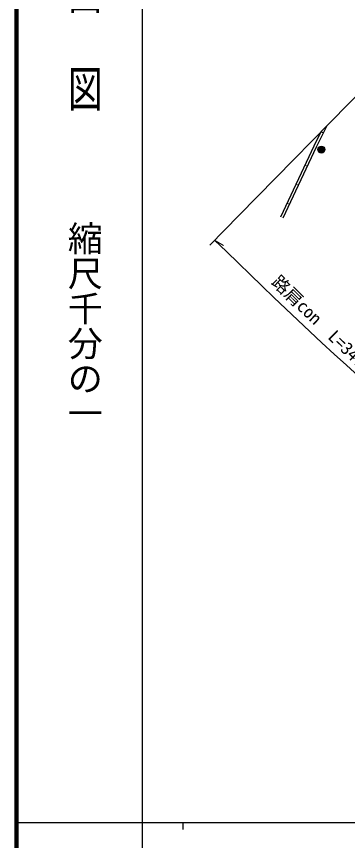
# Model space of a CAD drawing. Units: millimetres at full size, sheet at 1:1000; details may follow other scales. Extents: x 40000 to 680000, y 20000 to 380000.
# Drawn here: x 40000 to 87350, y 202409 to 320242 of the extents above; entities that cross this region are included whole.
import ezdxf
from ezdxf.enums import TextEntityAlignment as Align

# ---------------------------------------------------------------- set-up
doc = ezdxf.new("R2010")
doc.units = ezdxf.units.MM
doc.header["$LTSCALE"] = 1000
for name, color, linetype, lineweight in [('M-BGD', 7, 'Continuous', 25), ('M-BMK-OTRS', 5, 'Continuous', 25), ('M-STR-HTXT', 7, 'Continuous', 13), ('M-TTL', 2, 'Continuous', 140), ('M-TTL-BAND', 7, 'Continuous', 25)]:
    doc.layers.add(name, color=color, linetype=linetype, lineweight=lineweight)
doc.styles.add('@ＭＳ ゴシック', font='')
doc.styles.add('ＭＳ ゴシック', font='')
doc.styles.get('@ＭＳ ゴシック').set_extended_font_data('@MS Gothic')
doc.styles.get('ＭＳ ゴシック').set_extended_font_data('MS Gothic')

msp = doc.modelspace()

# ---------------------------------------------------------------- linework, layer by layer
at = {"layer": 'M-BGD'}
for p, q in [((83522, 303725), (82527, 301703)), ((83876, 303587), (83546, 303749)), ((82524, 301697), (77742, 291561))]:
    msp.add_line(p, q, dxfattribs=at)
for points in [[(84369, 304587), (82866, 301536), (78085, 291400)], [(82210, 302389), (82210, 302388), (82209, 302388)]]:
    msp.add_lwpolyline(points, dxfattribs=at)
for radius in [500, 409, 318, 227, 136, 45.5]:
    msp.add_circle((83615, 301202), radius, dxfattribs=at)
at = {"layer": 'M-BMK-OTRS'}
msp.add_line((96373, 316809), (71848, 291838), dxfattribs=at)
at = {"layer": 'M-STR-HTXT'}
for p, q in [((81586, 298822), (81244, 298984)), ((80306, 296109), (79964, 296271)), ((79026, 293396), (78684, 293558)), ((71848, 291838), (67644, 287557)), ((68345, 288271), (69620, 287474))]:
    msp.add_line(p, q, dxfattribs=at)
msp.add_lwpolyline([(68345, 288271), (70038, 286624), (71733, 284977), (73429, 283333), (75128, 281692), (76831, 280055), (78539, 278422), (80252, 276796), (81972, 275176), (83699, 273565), (85435, 271963), (87180, 270370), (88936, 268789)], dxfattribs=at)
at = {"layer": 'M-TTL'}
msp.add_line((40000, 380000), (40000, 20000), dxfattribs=at)
at = {"layer": 'M-TTL-BAND'}
for p, q in [((58000, 370000), (58000, 20000)), ((40000, 205000), (579000, 205000)), ((63781, 205000), (63781, 204000))]:
    msp.add_line(p, q, dxfattribs=at)

# ---------------------------------------------------------------- texts
at = {"layer": 'M-STR-HTXT', "style": 'ＭＳ ゴシック'}
msp.add_text('路肩con\u3000L=34.0', height=1833, rotation=315.873, dxfattribs=at).set_placement((82680, 275199), align=Align.BOTTOM_CENTER)
at = {"layer": 'M-TTL-BAND', "style": '@ＭＳ ゴシック', "width": 1.4}
msp.add_text('平  面  図', height=3666, rotation=270, dxfattribs=at).set_placement((49777, 306475), align=Align.MIDDLE_RIGHT)
at = {"layer": 'M-TTL-BAND', "style": '@ＭＳ ゴシック'}
msp.add_text('縮尺千分の一', height=3666, rotation=270, dxfattribs=at).set_placement((49777, 261030), align=Align.MIDDLE_RIGHT)

doc.saveas('drawing.dxf')
